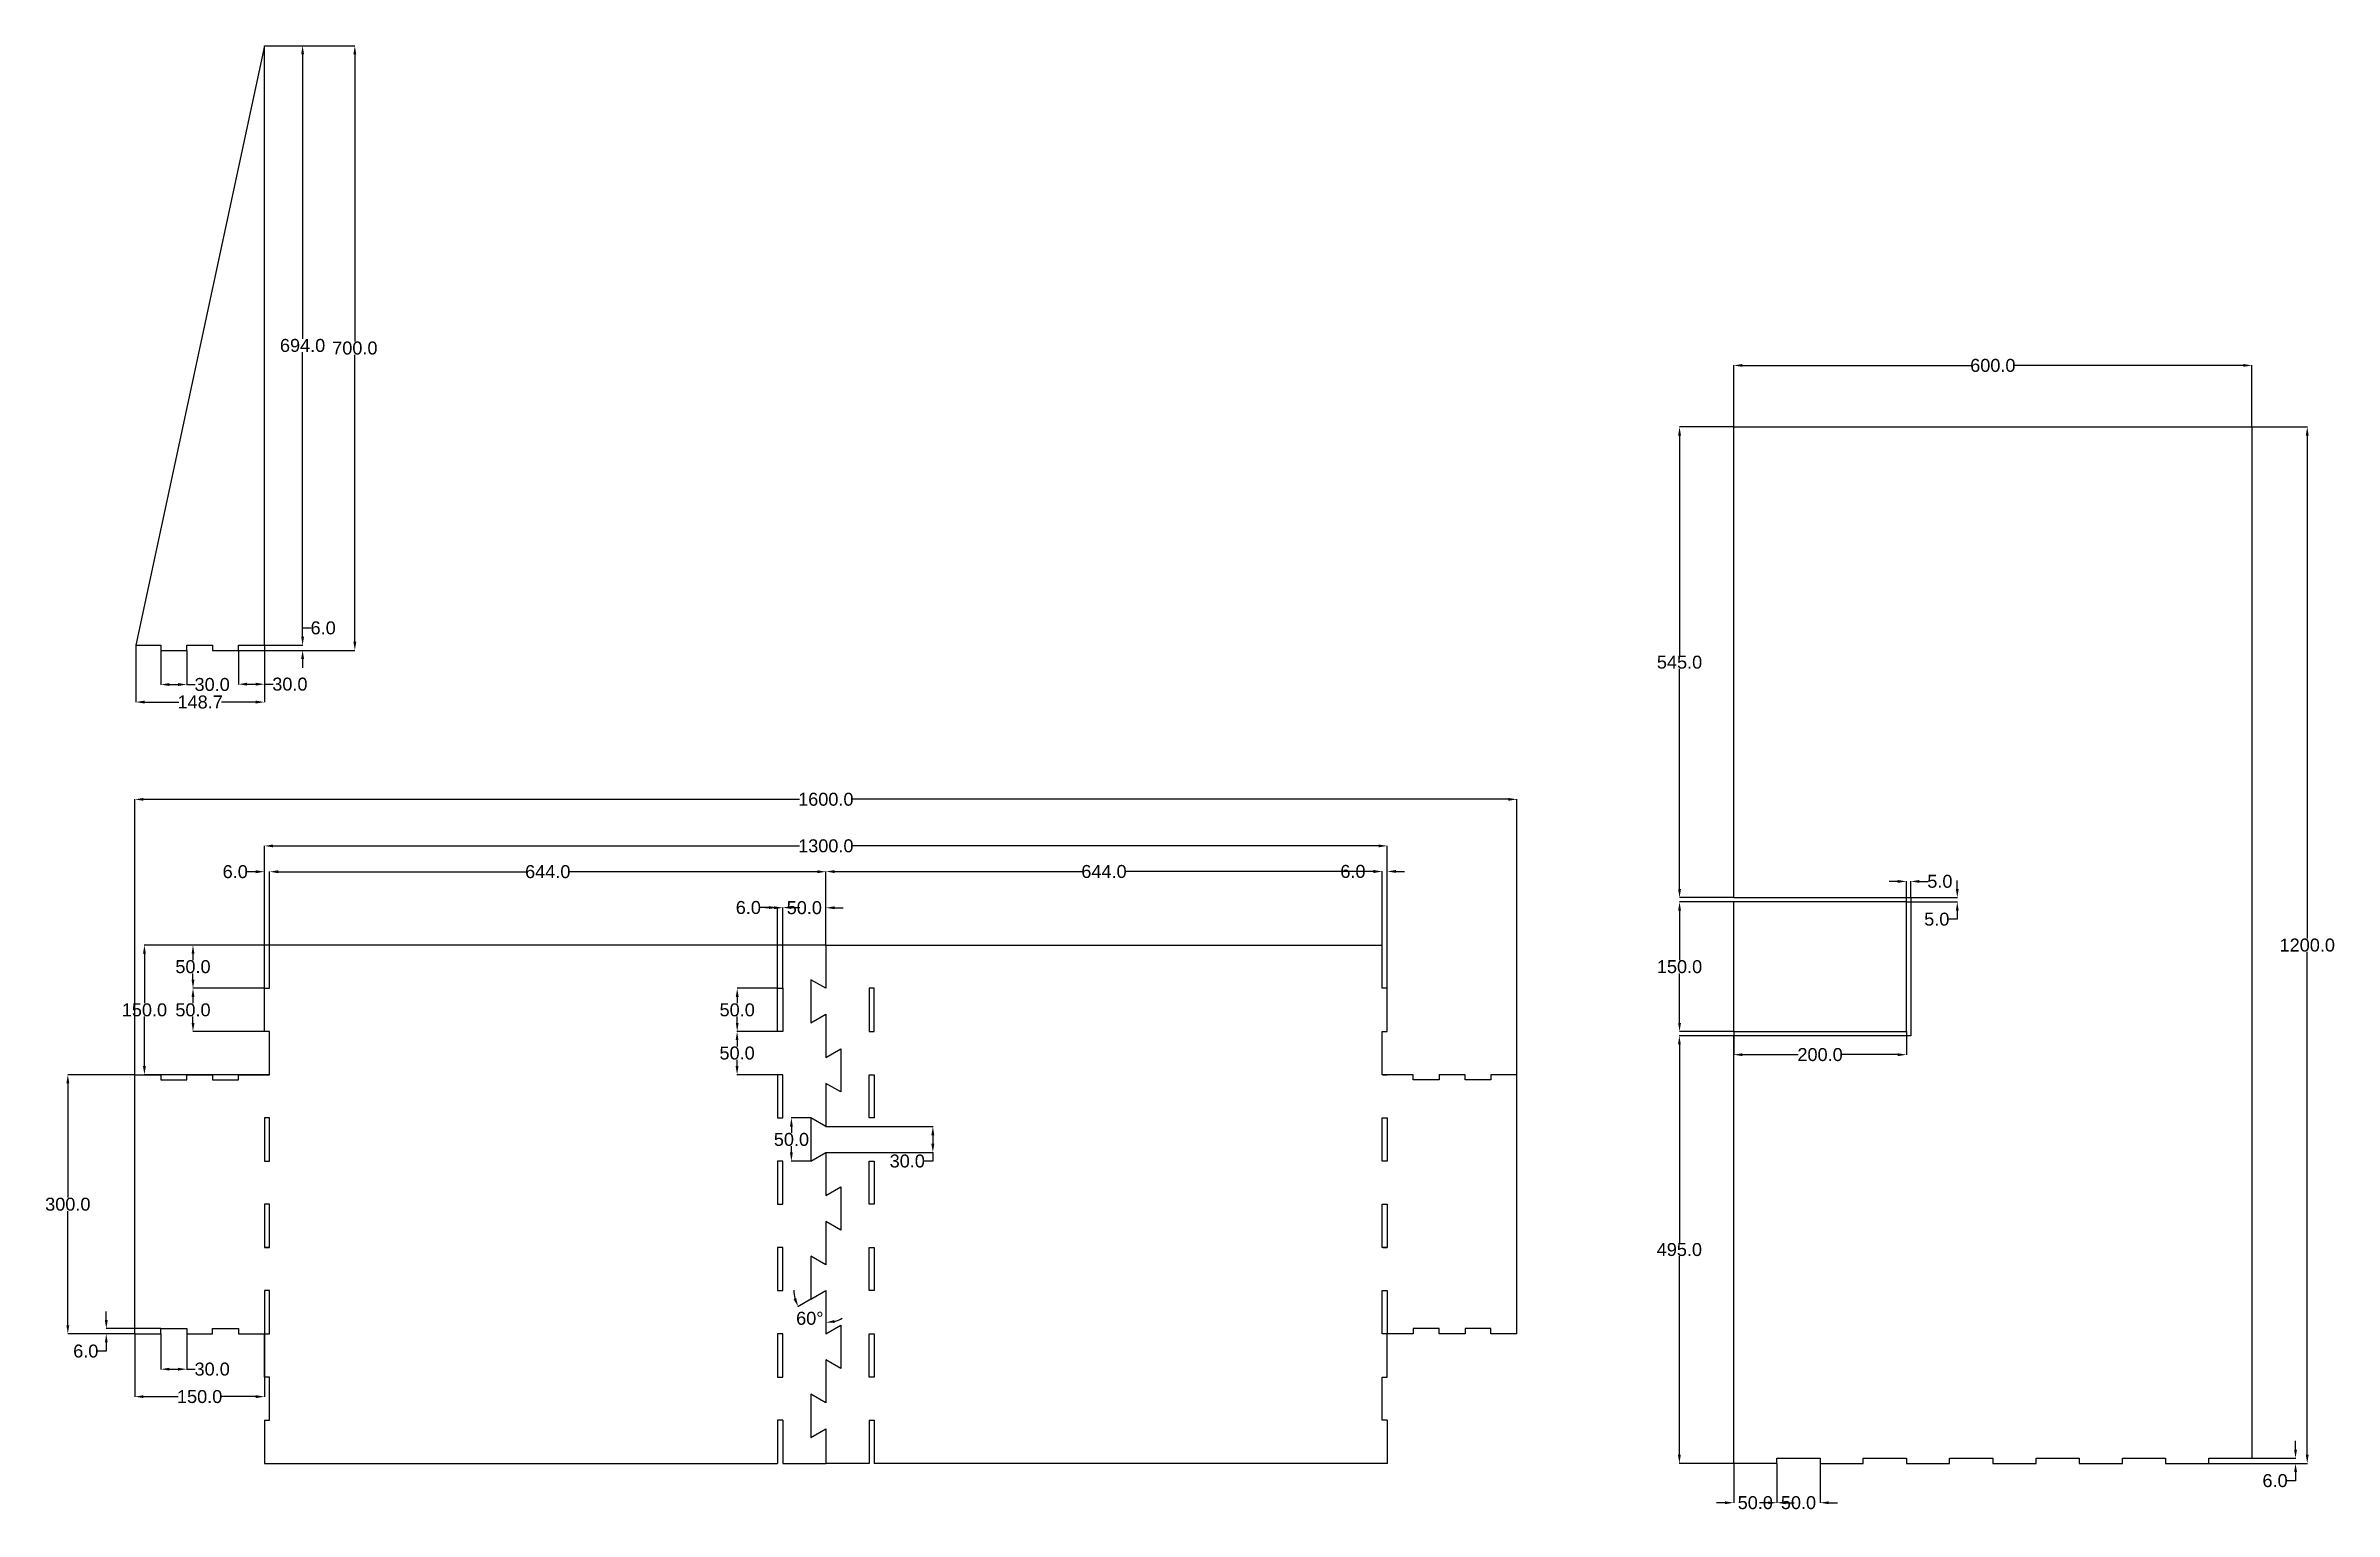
# Model space of a CAD drawing. Header units: millimetres. Extents: x 74 to 2723, y -55 to 1641.
import ezdxf

# ---------------------------------------------------------------- set-up
doc = ezdxf.new("R2010")
doc.units = ezdxf.units.MM
doc.header["$LTSCALE"] = 30
doc.header["$MEASUREMENT"] = 0
doc.layers.add('POINT', color=8, linetype='Continuous')
doc.styles.get("Standard").update_dxf_attribs({"font": 'arial.ttf', "height": 15})
doc.dimstyles.get("Standard").update_dxf_attribs({"dimtxt": 15, "dimasz": 10, "dimexe": 0.18, "dimexo": 0.0625, "dimgap": 0.09, "dimtad": 0, "dimtih": 1, "dimtoh": 1, "dimdec": 1, "dimzin": 0, "dimdsep": 46, "dimtxsty": 'Standard', "dimcen": 0.09, "dimadec": 0, "dimazin": 0, "dimtfac": 1, "dimtdec": 1, "dimtofl": 0, "dimtmove": 0, "dimatfit": 3, "dimfxl": 1, "dimtolj": 1, "dimtzin": 0, "dimarcsym": 0})

# ---------------------------------------------------------------- blocks, each defined once
blk = doc.blocks.new('*D6')
at = {"layer": 'Defpoints', "color": 0, "transparency": 16777216}
for p in [(177.1, 450), (99.5, 150), (177.1, 150)]:
    blk.add_point(p, dxfattribs=at)
at = {"layer": 'POINT', "color": 0, "lineweight": -2, "transparency": 16777216}
for p, q in [((177, 450), (99.4, 450)), ((99.5, 440), (99.5, 307.8)), ((99.5, 160), (99.5, 292.2)), ((177, 150), (99.4, 150))]:
    blk.add_line(p, q, dxfattribs=at)
at = {"layer": 'POINT', "color": 0, "transparency": 16777216}
for points in [[(97.9, 440), (101.2, 440), (99.5, 450)], [(97.9, 160), (101.2, 160), (99.5, 150)]]:
    blk.add_solid(points, dxfattribs=at)
at = {"layer": 'POINT', "color": 0, "transparency": 16777216, "insert": (99.5, 300), "char_height": 15, "attachment_point": 5}
blk.add_mtext('\\A1;300.0', dxfattribs=at)
blk = doc.blocks.new('*D17')
at = {"layer": 'Defpoints', "color": 0, "transparency": 16777216}
for p in [(959.7, 190), (977, 200), (977, 200), (953.2, 171.6), (977, 150)]:
    blk.add_point(p, dxfattribs=at)
at = {"layer": 'POINT', "color": 0, "lineweight": -2, "transparency": 16777216}
blk.add_line((959.7, 190), (944.8, 181.4), dxfattribs=at)
for start, end in [(178.953, 194.4765), (285.5235, 301.047)]:
    blk.add_arc((977, 200), 37, start, end, dxfattribs=at)
at = {"layer": 'POINT', "color": 0, "transparency": 16777216}
for points in [[(942.7, 191.4), (939.6, 190.1), (945, 181.5)], [(987.2, 162.7), (986.7, 166), (977, 163)]]:
    blk.add_solid(points, dxfattribs=at)
at = {"layer": 'POINT', "color": 0, "transparency": 16777216, "insert": (958.5, 167.9), "char_height": 15, "attachment_point": 5}
blk.add_mtext('\\A1;60°', dxfattribs=at)
blk = doc.blocks.new('*D28')
at = {"layer": 'Defpoints', "color": 0, "transparency": 16777216}
for p in [(2628, 1271.1), (2028, 1200), (2628, 1200)]:
    blk.add_point(p, dxfattribs=at)
at = {"layer": 'POINT', "color": 0, "lineweight": -2, "transparency": 16777216}
for p, q in [((2028, 1200.1), (2028, 1271.3)), ((2038, 1271.1), (2302.6, 1271.1)), ((2618, 1271.1), (2353.4, 1271.1)), ((2628, 1200.1), (2628, 1271.3))]:
    blk.add_line(p, q, dxfattribs=at)
at = {"layer": 'POINT', "color": 0, "transparency": 16777216}
for points in [[(2038, 1272.8), (2038, 1269.5), (2028, 1271.1)], [(2618, 1272.8), (2618, 1269.5), (2628, 1271.1)]]:
    blk.add_solid(points, dxfattribs=at)
at = {"layer": 'POINT', "color": 0, "transparency": 16777216, "insert": (2328, 1271.1), "char_height": 15, "attachment_point": 5}
blk.add_mtext('\\A1;600.0', dxfattribs=at)
blk = doc.blocks.new('*D29')
at = {"layer": 'Defpoints', "color": 0, "transparency": 16777216}
for p in [(2628, 1200), (2578, 0), (2692, 0)]:
    blk.add_point(p, dxfattribs=at)
at = {"layer": 'POINT', "color": 0, "lineweight": -2, "transparency": 16777216}
for p, q in [((2628.1, 1200), (2692.2, 1200)), ((2692, 1190), (2692, 607.7)), ((2692, 10), (2692, 592.3)), ((2578.1, 0), (2692.2, 0))]:
    blk.add_line(p, q, dxfattribs=at)
at = {"layer": 'POINT', "color": 0, "transparency": 16777216}
for points in [[(2690.3, 1190), (2693.6, 1190), (2692, 1200)], [(2690.3, 10), (2693.6, 10), (2692, 0)]]:
    blk.add_solid(points, dxfattribs=at)
at = {"layer": 'POINT', "color": 0, "transparency": 16777216, "insert": (2692, 600), "char_height": 15, "attachment_point": 5}
blk.add_mtext('\\A1;1200.0', dxfattribs=at)
blk = doc.blocks.new('*D42')
at = {"layer": 'Defpoints', "color": 0, "transparency": 16777216}
for p in [(1777, 768.8), (177.1, 450), (1777, 450)]:
    blk.add_point(p, dxfattribs=at)
at = {"layer": 'POINT', "color": 0, "lineweight": -2, "transparency": 16777216}
for p, q in [((177.1, 450.1), (177.1, 769)), ((187.1, 768.8), (946.5, 768.8)), ((1767, 768.8), (1007.5, 768.8)), ((1777, 450.1), (1777, 769))]:
    blk.add_line(p, q, dxfattribs=at)
at = {"layer": 'POINT', "color": 0, "transparency": 16777216}
for points in [[(187.1, 770.4), (187.1, 767.1), (177.1, 768.8)], [(1767, 770.4), (1767, 767.1), (1777, 768.8)]]:
    blk.add_solid(points, dxfattribs=at)
at = {"layer": 'POINT', "color": 0, "transparency": 16777216, "insert": (977, 768.8), "char_height": 15, "attachment_point": 5}
blk.add_mtext('\\A1;1600.0', dxfattribs=at)
blk = doc.blocks.new('*D44')
at = {"layer": 'Defpoints', "color": 0, "transparency": 16777216}
for p in [(1627, 714.9), (327.1, 550), (1627, 550)]:
    blk.add_point(p, dxfattribs=at)
at = {"layer": 'POINT', "color": 0, "lineweight": -2, "transparency": 16777216}
for p, q in [((327.1, 550.1), (327.1, 715.1)), ((337.1, 714.9), (946.5, 714.9)), ((1617, 714.9), (1007.5, 714.9)), ((1627, 550.1), (1627, 715.1))]:
    blk.add_line(p, q, dxfattribs=at)
at = {"layer": 'POINT', "color": 0, "transparency": 16777216}
for points in [[(337.1, 716.5), (337.1, 713.2), (327.1, 714.9)], [(1617, 716.5), (1617, 713.2), (1627, 714.9)]]:
    blk.add_solid(points, dxfattribs=at)
at = {"layer": 'POINT', "color": 0, "transparency": 16777216, "insert": (977, 714.9), "char_height": 15, "attachment_point": 5}
blk.add_mtext('\\A1;1300.0', dxfattribs=at)
blk = doc.blocks.new('*D45')
at = {"layer": 'Defpoints', "color": 0, "transparency": 16777216}
for p in [(327.1, 685), (333.1, 600), (327.1, 550)]:
    blk.add_point(p, dxfattribs=at)
at = {"layer": 'POINT', "color": 0, "lineweight": -2, "transparency": 16777216}
for p, q in [((317.1, 685), (307.1, 685)), ((327.1, 550.1), (327.1, 685.2)), ((333.1, 600.1), (333.1, 685.2)), ((343.1, 685), (353.1, 685))]:
    blk.add_line(p, q, dxfattribs=at)
at = {"layer": 'POINT', "color": 0, "transparency": 16777216}
for points in [[(317.1, 686.7), (317.1, 683.3), (327.1, 685)], [(343.1, 686.7), (343.1, 683.3), (333.1, 685)]]:
    blk.add_solid(points, dxfattribs=at)
at = {"layer": 'POINT', "color": 0, "transparency": 16777216, "insert": (293.3, 685), "char_height": 15, "attachment_point": 5}
blk.add_mtext('\\A1;6.0', dxfattribs=at)
blk = doc.blocks.new('*D46')
at = {"layer": 'Defpoints', "color": 0, "transparency": 16777216}
for p in [(1621, 685.3), (1621, 600), (1627, 550)]:
    blk.add_point(p, dxfattribs=at)
at = {"layer": 'POINT', "color": 0, "lineweight": -2, "transparency": 16777216}
for p, q in [((1611, 685.3), (1601, 685.3)), ((1621, 600.1), (1621, 685.5)), ((1627, 550.1), (1627, 685.5)), ((1637, 685.3), (1647, 685.3))]:
    blk.add_line(p, q, dxfattribs=at)
at = {"layer": 'POINT', "color": 0, "transparency": 16777216}
for points in [[(1611, 687), (1611, 683.7), (1621, 685.3)], [(1637, 687), (1637, 683.7), (1627, 685.3)]]:
    blk.add_solid(points, dxfattribs=at)
at = {"layer": 'POINT', "color": 0, "transparency": 16777216, "insert": (1587.2, 685.3), "char_height": 15, "attachment_point": 5}
blk.add_mtext('\\A1;6.0', dxfattribs=at)
blk = doc.blocks.new('*D47')
at = {"layer": 'Defpoints', "color": 0, "transparency": 16777216}
for p in [(333.1, 685), (333.1, 600), (977.1, 600)]:
    blk.add_point(p, dxfattribs=at)
at = {"layer": 'POINT', "color": 0, "lineweight": -2, "transparency": 16777216}
for p, q in [((333.1, 600.1), (333.1, 685.2)), ((343.1, 685), (629.7, 685)), ((967.1, 685), (680.5, 685)), ((977.1, 600.1), (977.1, 685.2))]:
    blk.add_line(p, q, dxfattribs=at)
at = {"layer": 'POINT', "color": 0, "transparency": 16777216}
for points in [[(343.1, 686.7), (343.1, 683.3), (333.1, 685)], [(967.1, 686.7), (967.1, 683.3), (977.1, 685)]]:
    blk.add_solid(points, dxfattribs=at)
at = {"layer": 'POINT', "color": 0, "transparency": 16777216, "insert": (655.1, 685), "char_height": 15, "attachment_point": 5}
blk.add_mtext('\\A1;644.0', dxfattribs=at)
blk = doc.blocks.new('*D48')
at = {"layer": 'Defpoints', "color": 0, "transparency": 16777216}
for p in [(1621, 685.2), (977.1, 600), (1621, 600)]:
    blk.add_point(p, dxfattribs=at)
at = {"layer": 'POINT', "color": 0, "lineweight": -2, "transparency": 16777216}
for p, q in [((977.1, 600.1), (977.1, 685.4)), ((987.1, 685.2), (1273.6, 685.2)), ((1611, 685.2), (1324.5, 685.2)), ((1621, 600.1), (1621, 685.4))]:
    blk.add_line(p, q, dxfattribs=at)
at = {"layer": 'POINT', "color": 0, "transparency": 16777216}
for points in [[(987.1, 686.8), (987.1, 683.5), (977.1, 685.2)], [(1611, 686.8), (1611, 683.5), (1621, 685.2)]]:
    blk.add_solid(points, dxfattribs=at)
at = {"layer": 'POINT', "color": 0, "transparency": 16777216, "insert": (1299, 685.2), "char_height": 15, "attachment_point": 5}
blk.add_mtext('\\A1;644.0', dxfattribs=at)
blk = doc.blocks.new('*D49')
at = {"layer": 'Defpoints', "color": 0, "transparency": 16777216}
for p in [(177.1, 150), (327.1, 150), (327.1, 77.3)]:
    blk.add_point(p, dxfattribs=at)
at = {"layer": 'POINT', "color": 0, "lineweight": -2, "transparency": 16777216}
for p, q in [((177.1, 149.9), (177.1, 77.1)), ((327.1, 149.9), (327.1, 77.1)), ((187.1, 77.3), (227.4, 77.3)), ((317.1, 77.3), (276.8, 77.3))]:
    blk.add_line(p, q, dxfattribs=at)
at = {"layer": 'POINT', "color": 0, "transparency": 16777216}
for points in [[(187.1, 79), (187.1, 75.6), (177.1, 77.3)], [(317.1, 79), (317.1, 75.6), (327.1, 77.3)]]:
    blk.add_solid(points, dxfattribs=at)
at = {"layer": 'POINT', "color": 0, "transparency": 16777216, "insert": (252.1, 77.3), "char_height": 15, "attachment_point": 5}
blk.add_mtext('\\A1;150.0', dxfattribs=at)
blk = doc.blocks.new('*D50')
at = {"layer": 'Defpoints', "color": 0, "transparency": 16777216}
for p in [(144, 150), (177.1, 150), (207.1, 156)]:
    blk.add_point(p, dxfattribs=at)
at = {"layer": 'POINT', "color": 0, "lineweight": -2, "transparency": 16777216}
for p, q in [((144, 166), (144, 176)), ((207, 156), (143.8, 156)), ((177, 150), (143.8, 150)), ((144, 140), (144, 130)), ((144, 130), (134, 130))]:
    blk.add_line(p, q, dxfattribs=at)
at = {"layer": 'POINT', "color": 0, "transparency": 16777216}
for points in [[(142.4, 166), (145.7, 166), (144, 156)], [(142.4, 140), (145.7, 140), (144, 150)]]:
    blk.add_solid(points, dxfattribs=at)
at = {"layer": 'POINT', "color": 0, "transparency": 16777216, "insert": (120.3, 130), "char_height": 15, "attachment_point": 5}
blk.add_mtext('\\A1;6.0', dxfattribs=at)
blk = doc.blocks.new('*D51')
at = {"layer": 'Defpoints', "color": 0, "transparency": 16777216}
for p in [(207.1, 150), (237.1, 150), (237.1, 109.1)]:
    blk.add_point(p, dxfattribs=at)
at = {"layer": 'POINT', "color": 0, "lineweight": -2, "transparency": 16777216}
for p, q in [((207.1, 149.9), (207.1, 108.9)), ((237.1, 149.9), (237.1, 108.9)), ((217.1, 109.1), (227.1, 109.1)), ((237.1, 109.1), (247.1, 109.1))]:
    blk.add_line(p, q, dxfattribs=at)
at = {"layer": 'POINT', "color": 0, "transparency": 16777216}
for points in [[(217.1, 110.7), (217.1, 107.4), (207.1, 109.1)], [(227.1, 110.7), (227.1, 107.4), (237.1, 109.1)]]:
    blk.add_solid(points, dxfattribs=at)
at = {"layer": 'POINT', "color": 0, "transparency": 16777216, "insert": (266.6, 109.1), "char_height": 15, "attachment_point": 5}
blk.add_mtext('\\A1;30.0', dxfattribs=at)
blk = doc.blocks.new('*D52')
at = {"layer": 'Defpoints', "color": 0, "transparency": 16777216}
for p in [(327.1, 550), (244.4, 500), (327.1, 500)]:
    blk.add_point(p, dxfattribs=at)
at = {"layer": 'POINT', "color": 0, "lineweight": -2, "transparency": 16777216}
for p, q in [((327, 550), (244.3, 550)), ((244.4, 540), (244.4, 532.7)), ((244.4, 510), (244.4, 517.3)), ((327, 500), (244.3, 500))]:
    blk.add_line(p, q, dxfattribs=at)
at = {"layer": 'POINT', "color": 0, "transparency": 16777216}
for points in [[(242.8, 540), (246.1, 540), (244.4, 550)], [(242.8, 510), (246.1, 510), (244.4, 500)]]:
    blk.add_solid(points, dxfattribs=at)
at = {"layer": 'POINT', "color": 0, "transparency": 16777216, "insert": (244.4, 525), "char_height": 15, "attachment_point": 5}
blk.add_mtext('\\A1;50.0', dxfattribs=at)
blk = doc.blocks.new('*D53')
at = {"layer": 'Defpoints', "color": 0, "transparency": 16777216}
for p in [(333.1, 600), (244.4, 550), (327.1, 550)]:
    blk.add_point(p, dxfattribs=at)
at = {"layer": 'POINT', "color": 0, "lineweight": -2, "transparency": 16777216}
for p, q in [((333, 600), (244.3, 600)), ((244.4, 590), (244.4, 582.7)), ((244.4, 560), (244.4, 567.3)), ((327, 550), (244.3, 550))]:
    blk.add_line(p, q, dxfattribs=at)
at = {"layer": 'POINT', "color": 0, "transparency": 16777216}
for points in [[(242.8, 590), (246.1, 590), (244.4, 600)], [(242.8, 560), (246.1, 560), (244.4, 550)]]:
    blk.add_solid(points, dxfattribs=at)
at = {"layer": 'POINT', "color": 0, "transparency": 16777216, "insert": (244.4, 575), "char_height": 15, "attachment_point": 5}
blk.add_mtext('\\A1;50.0', dxfattribs=at)
blk = doc.blocks.new('*D56')
at = {"layer": 'Defpoints', "color": 0, "transparency": 16777216}
for p in [(927.1, 643.3), (977.1, 600), (927.1, 550)]:
    blk.add_point(p, dxfattribs=at)
at = {"layer": 'POINT', "color": 0, "lineweight": -2, "transparency": 16777216}
for p, q in [((917.1, 643.3), (907.1, 643.3)), ((927.1, 550.1), (927.1, 643.5)), ((977.1, 600.1), (977.1, 643.5)), ((987.1, 643.3), (997.1, 643.3))]:
    blk.add_line(p, q, dxfattribs=at)
at = {"layer": 'POINT', "color": 0, "transparency": 16777216}
for points in [[(917.1, 645), (917.1, 641.6), (927.1, 643.3)], [(987.1, 645), (987.1, 641.6), (977.1, 643.3)]]:
    blk.add_solid(points, dxfattribs=at)
at = {"layer": 'POINT', "color": 0, "transparency": 16777216, "insert": (952.1, 643.3), "char_height": 15, "attachment_point": 5}
blk.add_mtext('\\A1;50.0', dxfattribs=at)
blk = doc.blocks.new('*D58')
at = {"layer": 'Defpoints', "color": 0, "transparency": 16777216}
for p in [(921.1, 643.5), (921.1, 550), (927.1, 550)]:
    blk.add_point(p, dxfattribs=at)
at = {"layer": 'POINT', "color": 0, "lineweight": -2, "transparency": 16777216}
for p, q in [((911.1, 643.5), (901.1, 643.5)), ((921.1, 550.1), (921.1, 643.7)), ((927.1, 550.1), (927.1, 643.7)), ((937.1, 643.5), (947.1, 643.5))]:
    blk.add_line(p, q, dxfattribs=at)
at = {"layer": 'POINT', "color": 0, "transparency": 16777216}
for points in [[(911.1, 645.2), (911.1, 641.8), (921.1, 643.5)], [(937.1, 645.2), (937.1, 641.8), (927.1, 643.5)]]:
    blk.add_solid(points, dxfattribs=at)
at = {"layer": 'POINT', "color": 0, "transparency": 16777216, "insert": (887.3, 643.5), "char_height": 15, "attachment_point": 5}
blk.add_mtext('\\A1;6.0', dxfattribs=at)
blk = doc.blocks.new('*D59')
at = {"layer": 'Defpoints', "color": 0, "transparency": 16777216}
for p in [(921.1, 550), (874.4, 500), (921.1, 500)]:
    blk.add_point(p, dxfattribs=at)
at = {"layer": 'POINT', "color": 0, "lineweight": -2, "transparency": 16777216}
for p, q in [((921, 550), (874.3, 550)), ((874.4, 540), (874.4, 532.7)), ((874.4, 510), (874.4, 517.3)), ((921, 500), (874.3, 500))]:
    blk.add_line(p, q, dxfattribs=at)
at = {"layer": 'POINT', "color": 0, "transparency": 16777216}
for points in [[(872.8, 540), (876.1, 540), (874.4, 550)], [(872.8, 510), (876.1, 510), (874.4, 500)]]:
    blk.add_solid(points, dxfattribs=at)
at = {"layer": 'POINT', "color": 0, "transparency": 16777216, "insert": (874.4, 525), "char_height": 15, "attachment_point": 5}
blk.add_mtext('\\A1;50.0', dxfattribs=at)
blk = doc.blocks.new('*D60')
at = {"layer": 'Defpoints', "color": 0, "transparency": 16777216}
for p in [(874.3, 500), (921.1, 500), (921.1, 450)]:
    blk.add_point(p, dxfattribs=at)
at = {"layer": 'POINT', "color": 0, "lineweight": -2, "transparency": 16777216}
for p, q in [((921, 500), (874.1, 500)), ((874.3, 490), (874.3, 482.7)), ((874.3, 460), (874.3, 467.3)), ((921, 450), (874.1, 450))]:
    blk.add_line(p, q, dxfattribs=at)
at = {"layer": 'POINT', "color": 0, "transparency": 16777216}
for points in [[(872.6, 490), (875.9, 490), (874.3, 500)], [(872.6, 460), (875.9, 460), (874.3, 450)]]:
    blk.add_solid(points, dxfattribs=at)
at = {"layer": 'POINT', "color": 0, "transparency": 16777216, "insert": (874.3, 475), "char_height": 15, "attachment_point": 5}
blk.add_mtext('\\A1;50.0', dxfattribs=at)
blk = doc.blocks.new('*D61')
at = {"layer": 'Defpoints', "color": 0, "transparency": 16777216}
for p in [(959.7, 400), (937.2, 350), (959.7, 350)]:
    blk.add_point(p, dxfattribs=at)
at = {"layer": 'POINT', "color": 0, "lineweight": -2, "transparency": 16777216}
for p, q in [((959.7, 400), (937, 400)), ((937.2, 390), (937.2, 382.7)), ((959.7, 350), (937, 350)), ((937.2, 360), (937.2, 367.3))]:
    blk.add_line(p, q, dxfattribs=at)
at = {"layer": 'POINT', "color": 0, "transparency": 16777216}
for points in [[(935.5, 390), (938.8, 390), (937.2, 400)], [(935.5, 360), (938.8, 360), (937.2, 350)]]:
    blk.add_solid(points, dxfattribs=at)
at = {"layer": 'POINT', "color": 0, "transparency": 16777216, "insert": (937.2, 375), "char_height": 15, "attachment_point": 5}
blk.add_mtext('\\A1;50.0', dxfattribs=at)
blk = doc.blocks.new('*D62')
at = {"layer": 'Defpoints', "color": 0, "transparency": 16777216}
for p in [(977, 390), (977, 360), (1100.9, 360)]:
    blk.add_point(p, dxfattribs=at)
at = {"layer": 'POINT', "color": 0, "lineweight": -2, "transparency": 16777216}
for p, q in [((977.1, 390), (1101.1, 390)), ((1100.9, 380), (1100.9, 370)), ((977.1, 360), (1101.1, 360)), ((1100.9, 350), (1090.9, 350)), ((1100.9, 360), (1100.9, 350))]:
    blk.add_line(p, q, dxfattribs=at)
at = {"layer": 'POINT', "color": 0, "transparency": 16777216}
for points in [[(1099.2, 380), (1102.6, 380), (1100.9, 390)], [(1099.2, 370), (1102.6, 370), (1100.9, 360)]]:
    blk.add_solid(points, dxfattribs=at)
at = {"layer": 'POINT', "color": 0, "transparency": 16777216, "insert": (1071.3, 350), "char_height": 15, "attachment_point": 5}
blk.add_mtext('\\A1;30.0', dxfattribs=at)
blk = doc.blocks.new('*D63')
at = {"layer": 'Defpoints', "color": 0, "transparency": 16777216}
for p in [(2028, 0), (2078, 0), (2078, -45.5)]:
    blk.add_point(p, dxfattribs=at)
at = {"layer": 'POINT', "color": 0, "lineweight": -2, "transparency": 16777216}
for p, q in [((2028, -0.1), (2028, -45.7)), ((2078, -0.1), (2078, -45.7)), ((2018, -45.5), (2008, -45.5)), ((2088, -45.5), (2098, -45.5))]:
    blk.add_line(p, q, dxfattribs=at)
at = {"layer": 'POINT', "color": 0, "transparency": 16777216}
for points in [[(2018, -43.9), (2018, -47.2), (2028, -45.5)], [(2088, -43.9), (2088, -47.2), (2078, -45.5)]]:
    blk.add_solid(points, dxfattribs=at)
at = {"layer": 'POINT', "color": 0, "transparency": 16777216, "insert": (2053, -45.5), "char_height": 15, "attachment_point": 5}
blk.add_mtext('\\A1;50.0', dxfattribs=at)
blk = doc.blocks.new('*D64')
at = {"layer": 'Defpoints', "color": 0, "transparency": 16777216}
for p in [(2078, 0), (2128, 0), (2128, -45.5)]:
    blk.add_point(p, dxfattribs=at)
at = {"layer": 'POINT', "color": 0, "lineweight": -2, "transparency": 16777216}
for p, q in [((2078, -0.1), (2078, -45.7)), ((2128, -0.1), (2128, -45.7)), ((2068, -45.5), (2058, -45.5)), ((2138, -45.5), (2148, -45.5))]:
    blk.add_line(p, q, dxfattribs=at)
at = {"layer": 'POINT', "color": 0, "transparency": 16777216}
for points in [[(2068, -43.9), (2068, -47.2), (2078, -45.5)], [(2138, -43.9), (2138, -47.2), (2128, -45.5)]]:
    blk.add_solid(points, dxfattribs=at)
at = {"layer": 'POINT', "color": 0, "transparency": 16777216, "insert": (2103, -45.5), "char_height": 15, "attachment_point": 5}
blk.add_mtext('\\A1;50.0', dxfattribs=at)
blk = doc.blocks.new('*D65')
at = {"layer": 'Defpoints', "color": 0, "transparency": 16777216}
for p in [(2578, 0), (2628, 6), (2678.4, 0)]:
    blk.add_point(p, dxfattribs=at)
at = {"layer": 'POINT', "color": 0, "lineweight": -2, "transparency": 16777216}
for p, q in [((2578.1, 0), (2678.6, 0)), ((2628.1, 6), (2678.6, 6)), ((2678.4, 16), (2678.4, 26)), ((2678.4, -20), (2668.4, -20)), ((2678.4, -10), (2678.4, -20))]:
    blk.add_line(p, q, dxfattribs=at)
at = {"layer": 'POINT', "color": 0, "transparency": 16777216}
for points in [[(2676.8, 16), (2680.1, 16), (2678.4, 6)], [(2676.8, -10), (2680.1, -10), (2678.4, 0)]]:
    blk.add_solid(points, dxfattribs=at)
at = {"layer": 'POINT', "color": 0, "transparency": 16777216, "insert": (2654.7, -20), "char_height": 15, "attachment_point": 5}
blk.add_mtext('\\A1;6.0', dxfattribs=at)
blk = doc.blocks.new('*D66')
at = {"layer": 'Defpoints', "color": 0, "transparency": 16777216}
for p in [(178.4, 947.2), (327.1, 947.2), (327.1, 881.4)]:
    blk.add_point(p, dxfattribs=at)
at = {"layer": 'POINT', "color": 0, "lineweight": -2, "transparency": 16777216}
for p, q in [((178.4, 947.1), (178.4, 881.2)), ((327.1, 947.1), (327.1, 881.2)), ((188.4, 881.4), (228.1, 881.4)), ((317.1, 881.4), (277.4, 881.4))]:
    blk.add_line(p, q, dxfattribs=at)
at = {"layer": 'POINT', "color": 0, "transparency": 16777216}
for points in [[(188.4, 883.1), (188.4, 879.7), (178.4, 881.4)], [(317.1, 883.1), (317.1, 879.7), (327.1, 881.4)]]:
    blk.add_solid(points, dxfattribs=at)
at = {"layer": 'POINT', "color": 0, "transparency": 16777216, "insert": (252.7, 881.4), "char_height": 15, "attachment_point": 5}
blk.add_mtext('\\A1;148.7', dxfattribs=at)
blk = doc.blocks.new('*D67')
at = {"layer": 'Defpoints', "color": 0, "transparency": 16777216}
for p in [(207.1, 941.2), (237.1, 941.2), (237.1, 901.7)]:
    blk.add_point(p, dxfattribs=at)
at = {"layer": 'POINT', "color": 0, "lineweight": -2, "transparency": 16777216}
for p, q in [((207.1, 941.1), (207.1, 901.5)), ((237.1, 941.1), (237.1, 901.5)), ((217.1, 901.7), (227.1, 901.7)), ((237.1, 901.7), (247.1, 901.7))]:
    blk.add_line(p, q, dxfattribs=at)
at = {"layer": 'POINT', "color": 0, "transparency": 16777216}
for points in [[(217.1, 903.4), (217.1, 900), (207.1, 901.7)], [(227.1, 903.4), (227.1, 900), (237.1, 901.7)]]:
    blk.add_solid(points, dxfattribs=at)
at = {"layer": 'POINT', "color": 0, "transparency": 16777216, "insert": (266.6, 901.7), "char_height": 15, "attachment_point": 5}
blk.add_mtext('\\A1;30.0', dxfattribs=at)
blk = doc.blocks.new('*D68')
at = {"layer": 'Defpoints', "color": 0, "transparency": 16777216}
for p in [(297.1, 941.2), (327.1, 947.2), (327.1, 902.1)]:
    blk.add_point(p, dxfattribs=at)
at = {"layer": 'POINT', "color": 0, "lineweight": -2, "transparency": 16777216}
for p, q in [((297.1, 941.1), (297.1, 901.9)), ((327.1, 947.1), (327.1, 901.9)), ((307.1, 902.1), (317.1, 902.1)), ((327.1, 902.1), (337.1, 902.1))]:
    blk.add_line(p, q, dxfattribs=at)
at = {"layer": 'POINT', "color": 0, "transparency": 16777216}
for points in [[(307.1, 903.8), (307.1, 900.4), (297.1, 902.1)], [(317.1, 903.8), (317.1, 900.4), (327.1, 902.1)]]:
    blk.add_solid(points, dxfattribs=at)
at = {"layer": 'POINT', "color": 0, "transparency": 16777216, "insert": (356.6, 902.1), "char_height": 15, "attachment_point": 5}
blk.add_mtext('\\A1;30.0', dxfattribs=at)
blk = doc.blocks.new('*D69')
at = {"layer": 'Defpoints', "color": 0, "transparency": 16777216}
for p in [(297.1, 941.2), (327.1, 947.2), (371.3, 947.2)]:
    blk.add_point(p, dxfattribs=at)
at = {"layer": 'POINT', "color": 0, "lineweight": -2, "transparency": 16777216}
for p, q in [((371.3, 957.2), (371.3, 967.2)), ((371.3, 967.2), (381.3, 967.2)), ((297.2, 941.2), (371.5, 941.2)), ((327.2, 947.2), (371.5, 947.2)), ((371.3, 931.2), (371.3, 921.2))]:
    blk.add_line(p, q, dxfattribs=at)
at = {"layer": 'POINT', "color": 0, "transparency": 16777216}
for points in [[(369.6, 957.2), (373, 957.2), (371.3, 947.2)], [(369.6, 931.2), (373, 931.2), (371.3, 941.2)]]:
    blk.add_solid(points, dxfattribs=at)
at = {"layer": 'POINT', "color": 0, "transparency": 16777216, "insert": (395.1, 967.2), "char_height": 15, "attachment_point": 5}
blk.add_mtext('\\A1;6.0', dxfattribs=at)
blk = doc.blocks.new('*D70')
at = {"layer": 'Defpoints', "color": 0, "transparency": 16777216}
for p in [(327.1, 1641.2), (297.1, 941.2), (431.8, 941.2)]:
    blk.add_point(p, dxfattribs=at)
at = {"layer": 'POINT', "color": 0, "lineweight": -2, "transparency": 16777216}
for p, q in [((327.2, 1641.2), (431.9, 1641.2)), ((431.8, 1631.2), (431.8, 1298.9)), ((431.8, 951.2), (431.8, 1283.4)), ((297.2, 941.2), (431.9, 941.2))]:
    blk.add_line(p, q, dxfattribs=at)
at = {"layer": 'POINT', "color": 0, "transparency": 16777216}
for points in [[(430.1, 1631.2), (433.4, 1631.2), (431.8, 1641.2)], [(430.1, 951.2), (433.4, 951.2), (431.8, 941.2)]]:
    blk.add_solid(points, dxfattribs=at)
at = {"layer": 'POINT', "color": 0, "transparency": 16777216, "insert": (431.8, 1291.2), "char_height": 15, "attachment_point": 5}
blk.add_mtext('\\A1;700.0', dxfattribs=at)
blk = doc.blocks.new('*D71')
at = {"layer": 'Defpoints', "color": 0, "transparency": 16777216}
for p in [(327.1, 1641.2), (371.3, 1641.2), (327.1, 947.2)]:
    blk.add_point(p, dxfattribs=at)
at = {"layer": 'POINT', "color": 0, "lineweight": -2, "transparency": 16777216}
for p, q in [((327.2, 1641.2), (371.5, 1641.2)), ((371.3, 1631.2), (371.3, 1301.9)), ((371.3, 957.2), (371.3, 1286.4)), ((327.2, 947.2), (371.5, 947.2))]:
    blk.add_line(p, q, dxfattribs=at)
at = {"layer": 'POINT', "color": 0, "transparency": 16777216}
for points in [[(369.6, 1631.2), (373, 1631.2), (371.3, 1641.2)], [(369.6, 957.2), (373, 957.2), (371.3, 947.2)]]:
    blk.add_solid(points, dxfattribs=at)
at = {"layer": 'POINT', "color": 0, "transparency": 16777216, "insert": (371.3, 1294.2), "char_height": 15, "attachment_point": 5}
blk.add_mtext('\\A1;694.0', dxfattribs=at)
blk = doc.blocks.new('*D72')
at = {"layer": 'Defpoints', "color": 0, "transparency": 16777216}
for p in [(2028, 650), (1965.3, 500), (2028, 500)]:
    blk.add_point(p, dxfattribs=at)
at = {"layer": 'POINT', "color": 0, "lineweight": -2, "transparency": 16777216}
for p, q in [((2027.9, 650), (1965.2, 650)), ((1965.3, 640), (1965.3, 582.7)), ((1965.3, 510), (1965.3, 567.3)), ((2027.9, 500), (1965.2, 500))]:
    blk.add_line(p, q, dxfattribs=at)
at = {"layer": 'POINT', "color": 0, "transparency": 16777216}
for points in [[(1963.7, 640), (1967, 640), (1965.3, 650)], [(1963.7, 510), (1967, 510), (1965.3, 500)]]:
    blk.add_solid(points, dxfattribs=at)
at = {"layer": 'POINT', "color": 0, "transparency": 16777216, "insert": (1965.3, 575), "char_height": 15, "attachment_point": 5}
blk.add_mtext('\\A1;150.0', dxfattribs=at)
blk = doc.blocks.new('*D73')
at = {"layer": 'Defpoints', "color": 0, "transparency": 16777216}
for p in [(2028, 500), (2228, 500), (2228, 473.2)]:
    blk.add_point(p, dxfattribs=at)
at = {"layer": 'POINT', "color": 0, "lineweight": -2, "transparency": 16777216}
for p, q in [((2028, 499.9), (2028, 473)), ((2228, 499.9), (2228, 473)), ((2038, 473.2), (2102.5, 473.2)), ((2218, 473.2), (2153.5, 473.2))]:
    blk.add_line(p, q, dxfattribs=at)
at = {"layer": 'POINT', "color": 0, "transparency": 16777216}
for points in [[(2038, 474.8), (2038, 471.5), (2028, 473.2)], [(2218, 474.8), (2218, 471.5), (2228, 473.2)]]:
    blk.add_solid(points, dxfattribs=at)
at = {"layer": 'POINT', "color": 0, "transparency": 16777216, "insert": (2128, 473.2), "char_height": 15, "attachment_point": 5}
blk.add_mtext('\\A1;200.0', dxfattribs=at)
blk = doc.blocks.new('*D75')
at = {"layer": 'Defpoints', "color": 0, "transparency": 16777216}
for p in [(2233, 673.8), (2228, 650), (2233, 655)]:
    blk.add_point(p, dxfattribs=at)
at = {"layer": 'POINT', "color": 0, "lineweight": -2, "transparency": 16777216}
for p, q in [((2218, 673.8), (2208, 673.8)), ((2228, 650.1), (2228, 674)), ((2233, 655.1), (2233, 674)), ((2243, 673.8), (2253, 673.8))]:
    blk.add_line(p, q, dxfattribs=at)
at = {"layer": 'POINT', "color": 0, "transparency": 16777216}
for points in [[(2218, 675.4), (2218, 672.1), (2228, 673.8)], [(2243, 675.4), (2243, 672.1), (2233, 673.8)]]:
    blk.add_solid(points, dxfattribs=at)
at = {"layer": 'POINT', "color": 0, "transparency": 16777216, "insert": (2266.7, 673.8), "char_height": 15, "attachment_point": 5}
blk.add_mtext('\\A1;5.0', dxfattribs=at)
blk = doc.blocks.new('*D76')
at = {"layer": 'Defpoints', "color": 0, "transparency": 16777216}
for p in [(2228, 650), (2233, 655), (2286.8, 650)]:
    blk.add_point(p, dxfattribs=at)
at = {"layer": 'POINT', "color": 0, "lineweight": -2, "transparency": 16777216}
for p, q in [((2286.8, 665), (2286.8, 675)), ((2228.1, 650), (2287, 650)), ((2233.1, 655), (2287, 655)), ((2286.8, 640), (2286.8, 630)), ((2286.8, 630), (2276.8, 630))]:
    blk.add_line(p, q, dxfattribs=at)
at = {"layer": 'POINT', "color": 0, "transparency": 16777216}
for points in [[(2285.2, 665), (2288.5, 665), (2286.8, 655)], [(2285.2, 640), (2288.5, 640), (2286.8, 650)]]:
    blk.add_solid(points, dxfattribs=at)
at = {"layer": 'POINT', "color": 0, "transparency": 16777216, "insert": (2263.1, 630), "char_height": 15, "attachment_point": 5}
blk.add_mtext('\\A1;5.0', dxfattribs=at)
blk = doc.blocks.new('*D78')
at = {"layer": 'Defpoints', "color": 0, "transparency": 16777216}
for p in [(2028, 495), (1965.1, 0), (2028, 0)]:
    blk.add_point(p, dxfattribs=at)
at = {"layer": 'POINT', "color": 0, "lineweight": -2, "transparency": 16777216}
for p, q in [((2027.9, 495), (1964.9, 495)), ((1965.1, 485), (1965.1, 255.2)), ((1965.1, 10), (1965.1, 239.8)), ((2027.9, 0), (1964.9, 0))]:
    blk.add_line(p, q, dxfattribs=at)
at = {"layer": 'POINT', "color": 0, "transparency": 16777216}
for points in [[(1963.5, 485), (1966.8, 485), (1965.1, 495)], [(1963.5, 10), (1966.8, 10), (1965.1, 0)]]:
    blk.add_solid(points, dxfattribs=at)
at = {"layer": 'POINT', "color": 0, "transparency": 16777216, "insert": (1965.1, 247.5), "char_height": 15, "attachment_point": 5}
blk.add_mtext('\\A1;495.0', dxfattribs=at)
blk = doc.blocks.new('*D79')
at = {"layer": 'Defpoints', "color": 0, "transparency": 16777216}
for p in [(2028, 1200), (1965.3, 655), (2028, 655)]:
    blk.add_point(p, dxfattribs=at)
at = {"layer": 'POINT', "color": 0, "lineweight": -2, "transparency": 16777216}
for p, q in [((2027.9, 1200), (1965.2, 1200)), ((1965.3, 1190), (1965.3, 935.2)), ((1965.3, 665), (1965.3, 919.8)), ((2027.9, 655), (1965.2, 655))]:
    blk.add_line(p, q, dxfattribs=at)
at = {"layer": 'POINT', "color": 0, "transparency": 16777216}
for points in [[(1963.7, 1190), (1967, 1190), (1965.3, 1200)], [(1963.7, 665), (1967, 665), (1965.3, 655)]]:
    blk.add_solid(points, dxfattribs=at)
at = {"layer": 'POINT', "color": 0, "transparency": 16777216, "insert": (1965.3, 927.5), "char_height": 15, "attachment_point": 5}
blk.add_mtext('\\A1;545.0', dxfattribs=at)
blk = doc.blocks.new('*D80')
at = {"layer": 'Defpoints', "color": 0, "transparency": 16777216}
for p in [(333.1, 600), (188.2, 450), (333.1, 450)]:
    blk.add_point(p, dxfattribs=at)
at = {"layer": 'POINT', "color": 0, "lineweight": -2, "transparency": 16777216}
for p, q in [((333, 600), (188, 600)), ((188.2, 590), (188.2, 532.7)), ((188.2, 460), (188.2, 517.3)), ((333, 450), (188, 450))]:
    blk.add_line(p, q, dxfattribs=at)
at = {"layer": 'POINT', "color": 0, "transparency": 16777216}
for points in [[(186.5, 590), (189.9, 590), (188.2, 600)], [(186.5, 460), (189.9, 460), (188.2, 450)]]:
    blk.add_solid(points, dxfattribs=at)
at = {"layer": 'POINT', "color": 0, "transparency": 16777216, "insert": (188.2, 525), "char_height": 15, "attachment_point": 5}
blk.add_mtext('\\A1;150.0', dxfattribs=at)

msp = doc.modelspace()

# ---------------------------------------------------------------- linework, layer by layer
for p, q in [((327.1, 1641.2), (178.39, 947.2)), ((327.1, 947.2), (327.1, 1641.2)), ((2028, 1200), (2628, 1200)), ((2028, 655), (2028, 1200)), ((2628, 1200), (2628, 6)), ((178.39, 947.2), (207.1, 947.2)), ((207.1, 947.2), (207.1, 941.2)), ((207.1, 941.2), (237.1, 941.2)), ((237.1, 941.2), (237.1, 947.2)), ((237.1, 947.2), (267.1, 947.2)), ((267.1, 947.2), (267.1, 941.2)), ((267.1, 941.2), (297.1, 941.2)), ((267.1, 941.2), (297.1, 941.2)), ((297.1, 941.2), (297.1, 947.2)), ((297.1, 947.2), (327.1, 947.2)), ((2028, 655), (2233, 655)), ((2228, 650), (2028, 650)), ((2028, 500), (2028, 650)), ((2228, 500), (2228, 650)), ((2233, 655), (2233, 500)), ((977.1, 600), (333.1, 600)), ((333.1, 550), (333.1, 600)), ((977.1, 600), (1620.97, 600)), ((977.1, 600), (977.1, 550)), ((1620.97, 550), (1620.97, 600)), ((977.1, 550), (959.78, 560)), ((959.78, 560), (959.78, 510)), ((327.1, 500), (327.1, 550)), ((327.1, 550), (333.1, 550)), ((921.07, 500), (921.07, 550)), ((921.07, 550), (927.07, 550)), ((927.07, 550), (927.07, 500)), ((1027, 550), (1027, 500)), ((1033, 550), (1027, 550)), ((1033, 500), (1033, 550)), ((1626.97, 550), (1620.97, 550)), ((1626.97, 500), (1626.97, 550)), ((959.78, 510), (977.1, 520)), ((977.1, 520), (977.1, 470)), ((333.1, 500), (327.1, 500)), ((333.1, 450), (333.1, 500)), ((927.07, 500), (921.07, 500)), ((977.1, 470), (994.42, 480)), ((994.42, 480), (994.42, 430)), ((1027, 500), (1033, 500)), ((1620.97, 450), (1620.97, 500)), ((1620.97, 500), (1626.97, 500)), ((2028, 500), (2228, 500)), ((2028, 0), (2028, 495)), ((2233, 495), (2028, 495)), ((2233, 500), (2233, 495)), ((177.1, 150), (177.1, 450)), ((177.1, 450), (207.1, 450)), ((207.1, 450), (207.1, 444)), ((207.1, 444), (237.1, 444)), ((237.1, 444), (237.1, 450)), ((237.1, 450), (267.1, 450)), ((267.1, 450), (267.1, 444)), ((267.1, 444), (297.1, 444)), ((297.1, 450), (327.1, 450)), ((297.1, 444), (297.1, 450)), ((332.1, 450), (327.1, 450)), ((327.1, 450), (333.1, 450)), ((927.07, 450), (921.07, 450)), ((921.07, 450), (921.07, 400)), ((927.07, 400), (927.07, 450)), ((977.1, 440), (977.04, 390)), ((994.42, 430), (977.1, 440)), ((1027, 450), (1033, 450)), ((1027, 400), (1027, 450)), ((1033, 450), (1033, 400)), ((1626.97, 450), (1620.97, 450)), ((1621.97, 450), (1626.97, 450)), ((1656.97, 450), (1626.97, 450)), ((1656.97, 444), (1656.97, 450)), ((1686.97, 444), (1656.97, 444)), ((1716.97, 450), (1686.97, 450)), ((1686.97, 450), (1686.97, 444)), ((1716.97, 444), (1716.97, 450)), ((1746.97, 444), (1716.97, 444)), ((1776.97, 450), (1746.97, 450)), ((1746.97, 450), (1746.97, 444)), ((1776.97, 150), (1776.97, 450)), ((333.1, 400), (327.1, 400)), ((327.1, 400), (327.1, 350)), ((333.1, 350), (333.1, 400)), ((921.07, 400), (927.07, 400)), ((977.04, 390), (959.72, 400)), ((959.72, 400), (959.72, 350)), ((1033, 400), (1027, 400)), ((1620.97, 350), (1620.97, 400)), ((1620.97, 400), (1626.97, 400)), ((1626.97, 400), (1626.97, 350)), ((327.1, 350), (333.1, 350)), ((927.07, 350), (921.07, 350)), ((921.07, 350), (921.07, 300)), ((927.07, 300), (927.07, 350)), ((959.72, 350), (977.04, 360)), ((977.04, 360), (977.04, 310)), ((1027, 350), (1033, 350)), ((1027, 300), (1027, 350)), ((1033, 350), (1033, 300)), ((1626.97, 350), (1620.97, 350)), ((977.04, 310), (994.36, 320)), ((994.36, 320), (994.36, 270)), ((333.1, 300), (327.1, 300)), ((327.1, 300), (327.1, 250)), ((333.1, 250), (333.1, 300)), ((921.07, 300), (927.07, 300)), ((1033, 300), (1027, 300)), ((1620.97, 250), (1620.97, 300)), ((1620.97, 300), (1626.97, 300)), ((1626.97, 300), (1626.97, 250)), ((994.36, 270), (977.04, 280)), ((977.04, 280), (977.04, 230)), ((332.1, 250), (327.1, 250)), ((327.1, 250), (333.1, 250)), ((927.07, 250), (921.07, 250)), ((921.07, 250), (921.07, 200)), ((927.07, 200), (927.07, 250)), ((977.04, 230), (959.72, 240)), ((959.72, 240), (959.72, 190)), ((1027, 250), (1033, 250)), ((1027, 200), (1027, 250)), ((1033, 250), (1033, 200)), ((1626.97, 250), (1620.97, 250)), ((1621.97, 250), (1626.97, 250)), ((333.1, 200), (327.1, 200)), ((327.1, 200), (327.1, 150)), ((333.1, 150), (333.1, 200)), ((921.07, 200), (927.07, 200)), ((959.72, 190), (977.04, 200)), ((977.04, 200), (977.04, 150)), ((1033, 200), (1027, 200)), ((1620.97, 150), (1620.97, 200)), ((1620.97, 200), (1626.97, 200)), ((1626.97, 200), (1626.97, 150)), ((977.04, 150), (994.36, 160)), ((994.36, 160), (994.36, 110)), ((177.1, 150), (207.1, 150)), ((207.1, 150), (207.1, 156)), ((207.1, 156), (237.1, 156)), ((237.1, 156), (237.1, 150)), ((237.1, 150), (267.1, 150)), ((267.1, 150), (267.1, 156)), ((267.1, 156), (297.1, 156)), ((297.1, 156), (297.1, 150)), ((297.1, 150), (327.1, 150)), ((327.1, 100), (327.1, 150)), ((327.1, 150), (333.1, 150)), ((927.07, 150), (921.07, 150)), ((921.07, 150), (921.07, 100)), ((927.07, 100), (927.07, 150)), ((1027, 150), (1033, 150)), ((1027, 100), (1027, 150)), ((1033, 150), (1033, 100)), ((1626.97, 150), (1620.97, 150)), ((1656.97, 150), (1626.97, 150)), ((1626.97, 100), (1626.97, 150)), ((1686.97, 156), (1656.97, 156)), ((1656.97, 156), (1656.97, 150)), ((1686.97, 150), (1686.97, 156)), ((1716.97, 150), (1686.97, 150)), ((1746.97, 156), (1716.97, 156)), ((1716.97, 156), (1716.97, 150)), ((1746.97, 150), (1746.97, 156)), ((1776.97, 150), (1746.97, 150)), ((994.36, 110), (977.04, 120)), ((977.04, 120), (977.04, 70)), ((333.1, 100), (327.1, 100)), ((333.1, 50), (333.1, 100)), ((921.07, 100), (927.07, 100)), ((977.04, 70), (959.72, 80)), ((959.72, 80), (959.72, 30)), ((1033, 100), (1027, 100)), ((1620.97, 50), (1620.97, 100)), ((1620.97, 100), (1626.97, 100)), ((327.1, 50), (327.1, 0)), ((327.1, 50), (333.1, 50)), ((927.07, 50), (921.07, 50)), ((921.07, 50), (921.07, 0)), ((927.07, 50), (927.07, 0)), ((959.72, 30), (977.04, 40)), ((977.04, 40), (977.04, 0)), ((1027, 50), (1033, 50)), ((1027, 50), (1027, 0)), ((1033, 50), (1033, 0)), ((1626.97, 50), (1620.97, 50)), ((1626.97, 50), (1626.97, 0)), ((327.1, 0), (921.07, 0)), ((927.07, 0), (977.1, 0)), ((1027, 0), (977.1, 0)), ((1627.1, 0), (1033, 0)), ((2078, 0), (2028, 0)), ((2078, 0), (2078, 6)), ((2078, 6), (2128, 6)), ((2128, 6), (2128, 0)), ((2128, 0), (2178, 0)), ((2178, 0), (2178, 6)), ((2178, 6), (2228, 6)), ((2228, 6), (2228, 0)), ((2228, 0), (2278, 0)), ((2278, 0), (2278, 6)), ((2278, 6), (2328, 6)), ((2328, 6), (2328, 0)), ((2328, 0), (2378, 0)), ((2378, 0), (2378, 6)), ((2378, 6), (2428, 6)), ((2428, 6), (2428, 0)), ((2428, 0), (2478, 0)), ((2478, 0), (2478, 6)), ((2478, 6), (2528, 6)), ((2528, 6), (2528, 0)), ((2528, 0), (2578, 0)), ((2578, 0), (2578, 6)), ((2578, 6), (2628, 6))]:
    msp.add_line(p, q)

# ---------------------------------------------------------------- dimensions: what is measured, and where the dimension line sits
at = {"layer": 'POINT'}
for base, p1, p2, picture, middle in [((431.77, 941.2), (327.1, 1641.2), (297.1, 941.2), '*D70', (431.77, 1291.2)), ((371.31, 1641.2), (327.1, 947.2), (327.1, 1641.2), '*D71', (371.31, 1294.2)), ((1965.34, 655), (2028, 1200), (2028, 655), '*D79', (1965.34, 927.5)), ((2691.97, 0), (2628, 1200), (2578, 0), '*D29', (2691.97, 600)), ((371.31, 947.2), (297.1, 941.2), (327.1, 947.2), '*D69', (395.07, 967.2)), ((2286.84, 650), (2233, 655), (2228, 650), '*D76', (2263.12, 630)), ((188.2, 450), (333.1, 600), (333.1, 450), '*D80', (188.2, 525)), ((244.44, 550), (333.1, 600), (327.1, 550), '*D53', (244.44, 575)), ((244.44, 500), (327.1, 550), (327.1, 500), '*D52', (244.44, 525)), ((874.44, 500), (921.07, 550), (921.07, 500), '*D59', (874.44, 525)), ((874.26, 500), (921.07, 450), (921.07, 500), '*D60', (874.26, 475)), ((1965.12, 0), (2028, 495), (2028, 0), '*D78', (1965.12, 247.5)), ((99.55, 150), (177.1, 450), (177.1, 150), '*D6', (99.55, 300)), ((937.15, 350), (959.72, 400), (959.72, 350), '*D61', (937.15, 375)), ((1100.89, 360), (977.04, 390), (977.04, 360), '*D62', (1071.35, 350)), ((144.03, 150), (207.1, 156), (177.1, 150), '*D50', (120.27, 130)), ((2678.42, 0), (2628, 6), (2578, 0), '*D65', (2654.66, -20))]:
    dim = msp.add_linear_dim(base=base, p1=p1, p2=p2, angle=90, dimstyle='Standard', dxfattribs=at)
    dim.commit()
    dim.dimension.update_dxf_attribs({"geometry": picture, "text_midpoint": middle})
for base, p1, p2, picture, middle in [((2628, 1271.14), (2028, 1200), (2628, 1200), '*D28', (2328, 1271.14)), ((327.1, 881.4), (178.39, 947.2), (327.1, 947.2), '*D66', (252.75, 881.4)), ((237.1, 901.71), (207.1, 941.2), (237.1, 941.2), '*D67', (266.64, 901.71)), ((327.1, 902.09), (297.1, 941.2), (327.1, 947.2), '*D68', (356.64, 902.09)), ((327.1, 685), (333.1, 600), (327.1, 550), '*D45', (293.34, 685)), ((333.1, 685), (977.1, 600), (333.1, 600), '*D47', (655.1, 685)), ((1620.97, 685.32), (1626.97, 550), (1620.97, 600), '*D46', (1587.21, 685.32)), ((2233, 673.77), (2228, 650), (2233, 655), '*D75', (2266.72, 673.77)), ((921.07, 643.49), (927.07, 550), (921.07, 550), '*D58', (887.31, 643.49)), ((927.07, 643.31), (977.1, 600), (927.07, 550), '*D56', (952.09, 643.31)), ((2228, 473.15), (2028, 500), (2228, 500), '*D73', (2128, 473.15)), ((327.1, 77.29), (177.1, 150), (327.1, 150), '*D49', (252.1, 77.29)), ((237.1, 109.06), (207.1, 150), (237.1, 150), '*D51', (266.64, 109.06)), ((2078, -45.52), (2028, 0), (2078, 0), '*D63', (2053, -45.52)), ((2128, -45.52), (2078, 0), (2128, 0), '*D64', (2103, -45.52))]:
    dim = msp.add_linear_dim(base=base, p1=p1, p2=p2, dimstyle='Standard', dxfattribs=at)
    dim.commit()
    dim.dimension.update_dxf_attribs({"geometry": picture, "text_midpoint": middle})
for base, p1, p2, text, picture, middle in [((1776.97, 768.77), (177.1, 450), (1776.97, 450), '1600.0', '*D42', (977.04, 768.77)), ((1626.97, 714.88), (327.1, 550), (1626.97, 550), '1300.0', '*D44', (977.04, 714.88)), ((1620.97, 685.18), (977.1, 600), (1620.97, 600), '644.0', '*D48', (1299.04, 685.18))]:
    dim = msp.add_linear_dim(base=base, p1=p1, p2=p2, text=text, dimstyle='Standard', dxfattribs=at)
    dim.commit()
    dim.dimension.update_dxf_attribs({"geometry": picture, "text_midpoint": middle})
dim = msp.add_linear_dim(base=(1965.34, 500), p1=(2028, 650), p2=(2028, 500), angle=90, dimstyle='Standard', dxfattribs=at)
dim.commit()
dim.dimension.update_dxf_attribs({"geometry": '*D72', "text_midpoint": (1965.34, 575), "dimtype": 160})
dim = msp.add_angular_dim_2l(base=(953.24, 171.64), line1=((977.04, 200), (977.04, 150)), line2=((959.72, 190), (977.04, 200)), dimstyle='Standard', dxfattribs=at)
dim.commit()
dim.dimension.update_dxf_attribs({"geometry": '*D17', "text_midpoint": (958.53, 167.94)})

doc.saveas('drawing.dxf')
